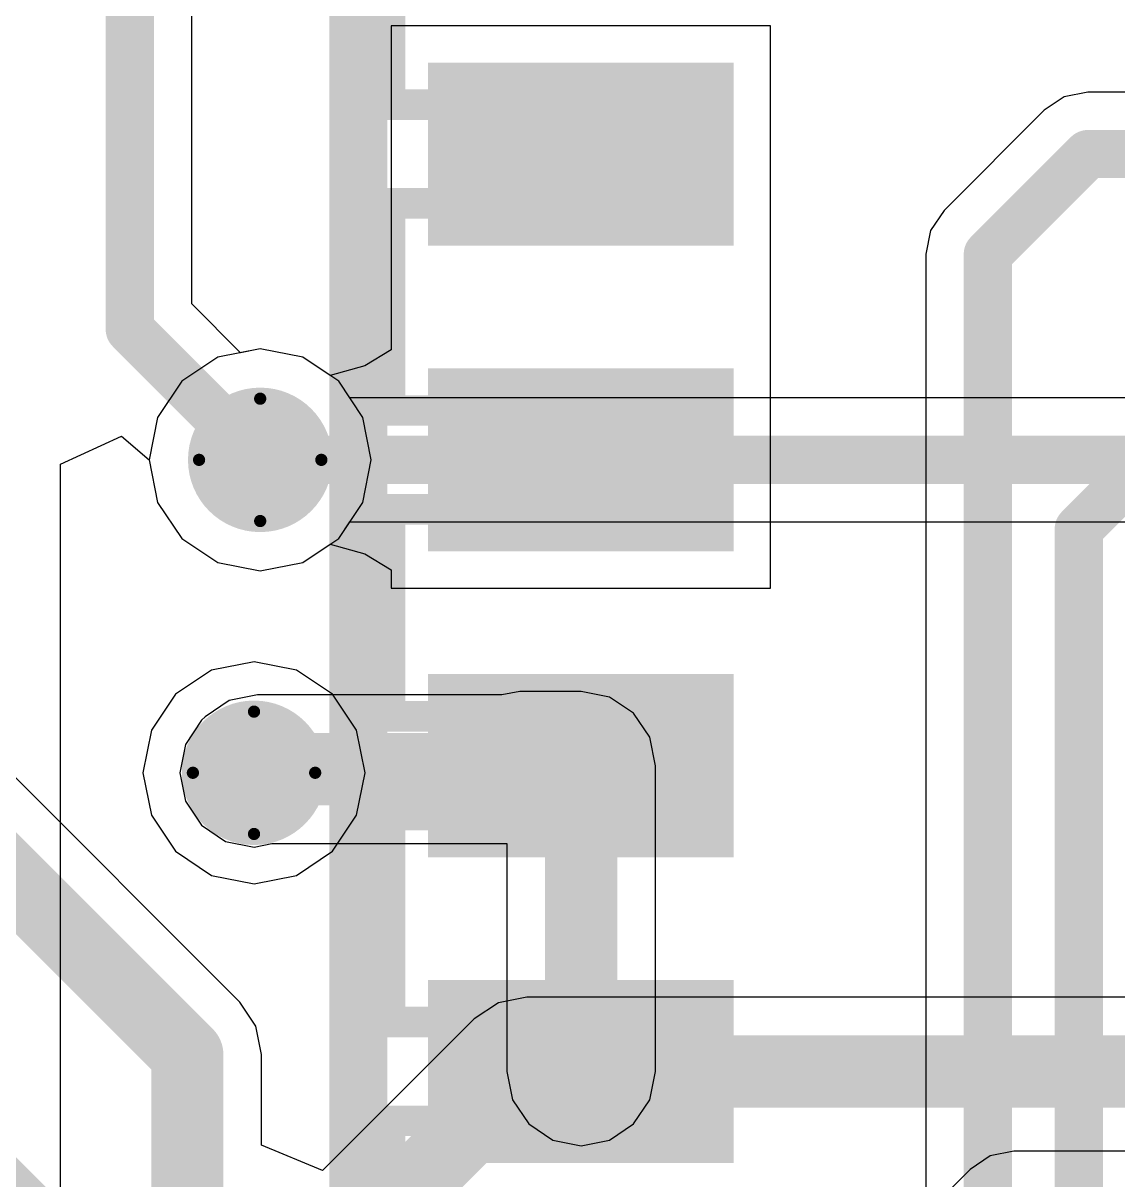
# Model space of a CAD drawing. Header units: millimetres. Extents: x -16 to 330, y -45 to 150.
# Drawn here: x 73.056 to 77.604, y 48.424 to 53.228 of the extents above; entities that cross this region are included whole.
import ezdxf

# ---------------------------------------------------------------- set-up
doc = ezdxf.new("R2010")
doc.units = ezdxf.units.MM
for name, color, linetype in [('BottomLayer', 5, 'Continuous'), ('BottomSolder', 6, 'Continuous'), ('DrillDrawing', 1, 'Continuous'), ('Mechanical13', 56, 'Continuous'), ('MidLayer1', 16, 'Continuous'), ('MidLayer2', 76, 'Continuous'), ('TopLayer', 1, 'Continuous'), ('TopPaste', 8, 'Continuous'), ('TopSolder', 216, 'Continuous'), ('ViaHoleLayer', 16, 'Continuous')]:
    doc.layers.add(name, color=color, linetype=linetype)

# ---------------------------------------------------------------- blocks, each defined once
blk = doc.blocks.new('16_SOIC_72')
at = {"layer": 'TopLayer'}
for points in [[(-0.635, -3.42999949), (0.635, -3.42999949), (0.635, -4.190000509999999), (-0.635, -4.190000509999999)], [(-0.635, -4.69999949), (0.635, -4.69999949), (0.635, -5.46000051), (-0.635, -5.46000051)], [(-0.635, -5.96999949), (0.635, -5.96999949), (0.635, -6.73000051), (-0.635, -6.73000051)], [(-0.635, -7.239999490000001), (0.635, -7.239999490000001), (0.635, -8.00000051), (-0.635, -8.00000051)]]:
    blk.add_hatch(color=1, dxfattribs=at).paths.add_polyline_path(points)
at = {"layer": 'TopPaste'}
for points in [[(-0.635, -3.42999949), (0.635, -3.42999949), (0.635, -4.190000509999999), (-0.635, -4.190000509999999)], [(-0.635, -4.69999949), (0.635, -4.69999949), (0.635, -5.46000051), (-0.635, -5.46000051)], [(-0.635, -5.96999949), (0.635, -5.96999949), (0.635, -6.73000051), (-0.635, -6.73000051)], [(-0.635, -7.239999490000001), (0.635, -7.239999490000001), (0.635, -8.00000051), (-0.635, -8.00000051)]]:
    blk.add_hatch(color=8, dxfattribs=at).paths.add_polyline_path(points)
at = {"layer": 'TopSolder'}
for points in [[(-0.635, -3.42999949), (0.635, -3.42999949), (0.635, -4.190000509999999), (-0.635, -4.190000509999999)], [(-0.635, -4.69999949), (0.635, -4.69999949), (0.635, -5.46000051), (-0.635, -5.46000051)], [(-0.635, -5.96999949), (0.635, -5.96999949), (0.635, -6.73000051), (-0.635, -6.73000051)], [(-0.635, -7.239999490000001), (0.635, -7.239999490000001), (0.635, -8.00000051), (-0.635, -8.00000051)]]:
    blk.add_hatch(color=216, dxfattribs=at).paths.add_polyline_path(points)

msp = doc.modelspace()

# ---------------------------------------------------------------- hatches: boundary and pattern name
at = {"layer": 'BottomLayer'}
h = msp.add_hatch(color=5, dxfattribs=at)
edge = h.paths.add_edge_path()
edge.add_arc((74.04123621999999, 51.41381132), 0.2999994, 0, 360)
h = msp.add_hatch(color=5, dxfattribs=at)
edge = h.paths.add_edge_path()
edge.add_arc((74.01558729999999, 50.11421016), 0.2999994, 0, 360)
at = {"layer": 'BottomSolder'}
h = msp.add_hatch(color=6, dxfattribs=at)
edge = h.paths.add_edge_path()
edge.add_arc((74.04123621999999, 51.41381132), 0.1499997, 0, 360)
h = msp.add_hatch(color=6, dxfattribs=at)
edge = h.paths.add_edge_path()
edge.add_arc((74.01558729999999, 50.11421016), 0.1499997, 0, 360)
at = {"layer": 'MidLayer1'}
h = msp.add_hatch(color=16, dxfattribs=at)
edge = h.paths.add_edge_path()
edge.add_arc((74.04123621999999, 51.41381132), 0.2999994, 0, 360)
h = msp.add_hatch(color=16, dxfattribs=at)
edge = h.paths.add_edge_path()
edge.add_arc((74.01558729999999, 50.11421016), 0.2999994, 0, 360)
at = {"layer": 'MidLayer2'}
h = msp.add_hatch(color=76, dxfattribs=at)
edge = h.paths.add_edge_path()
edge.add_arc((74.04123621999999, 51.41381132), 0.2999994, 0, 360)
h = msp.add_hatch(color=76, dxfattribs=at)
edge = h.paths.add_edge_path()
edge.add_arc((74.01558729999999, 50.11421016), 0.2999994, 0, 360)
at = {"layer": 'TopLayer'}
h = msp.add_hatch(color=1, dxfattribs=at)
edge = h.paths.add_edge_path()
edge.add_arc((74.04123621999999, 51.41381132), 0.2999994, 0, 360)
h = msp.add_hatch(color=1, dxfattribs=at)
edge = h.paths.add_edge_path()
edge.add_arc((74.01558729999999, 50.11421016), 0.2999994, 0, 360)
at = {"layer": 'TopSolder'}
h = msp.add_hatch(color=216, dxfattribs=at)
edge = h.paths.add_edge_path()
edge.add_arc((74.04123621999999, 51.41381132), 0.1499997, 0, 360)
h = msp.add_hatch(color=216, dxfattribs=at)
edge = h.paths.add_edge_path()
edge.add_arc((74.01558729999999, 50.11421016), 0.1499997, 0, 360)
at = {"layer": 'ViaHoleLayer'}
h = msp.add_hatch(color=16, dxfattribs=at)
edge = h.paths.add_edge_path()
edge.add_arc((74.04123621999999, 51.41381132), 0.1499997, 0, 360)
h = msp.add_hatch(color=16, dxfattribs=at)
edge = h.paths.add_edge_path()
edge.add_arc((74.01558729999999, 50.11421016), 0.1499997, 0, 360)

# ---------------------------------------------------------------- linework, layer by layer
at = {"layer": 'BottomLayer'}
for p, q in [((73.86471892, 51.83996236), (73.71507482, 51.73997272)), ((74.04123621999999, 51.87507278), (73.86471892, 51.83996236)), ((74.21775352, 51.83996236), (74.04123621999999, 51.87507278)), ((74.36739761999999, 51.73997272), (74.21775352, 51.83996236)), ((73.71507482, 51.73997272), (73.61508518, 51.59032862)), ((74.46738726, 51.59032862), (74.36739761999999, 51.73997272)), ((73.61508518, 51.59032862), (73.57997475999998, 51.41381132)), ((74.50249767999999, 51.41381132), (74.46738726, 51.59032862)), ((73.95633418, 49.16217244), (71.71151266, 51.40699396)), ((73.57997475999998, 51.41381132), (73.61508518, 51.23729401999999)), ((74.46738726, 51.23729401999999), (74.50249767999999, 51.41381132)), ((73.61508518, 51.23729401999999), (73.71507482, 51.08764992)), ((74.36739761999999, 51.08764992), (74.46738726, 51.23729401999999)), ((73.71507482, 51.08764992), (73.86471892, 50.98766027999999)), ((74.21775352, 50.98766027999999), (74.36739761999999, 51.08764992)), ((73.86471892, 50.98766027999999), (74.04123621999999, 50.95254986)), ((74.04123621999999, 50.95254986), (74.21775352, 50.98766027999999)), ((74.0231692, 49.0621447), (73.95633418, 49.16217244)), ((75.03057638, 49.1586647), (74.93054864, 49.09182968)), ((75.148567, 49.1821343), (75.03057638, 49.1586647)), ((79.92813326, 49.1821343), (75.148567, 49.1821343)), ((74.04664134, 48.94415408), (74.0231692, 49.0621447)), ((74.93054355999999, 49.09182206), (74.3006388, 48.46191984)), ((74.93054864, 49.09182968), (74.93054355999999, 49.09182206)), ((74.0466388, 48.94414138), (74.04664134, 48.94415408)), ((74.0466388, 48.56713172), (74.0466388, 48.94414138)), ((74.3006388, 48.46191984), (74.0466388, 48.56713172))]:
    msp.add_line(p, q, dxfattribs=at)
at = {"layer": 'BottomLayer', "const_width": 0.2999994}
for points in [[(71.25443965999999, 51.42803024), (73.73831582, 48.94415408)], [(71.18941566, 50.14381132), (73.20886806, 48.12435891999999)], [(73.73831582, 41.96697727999999), (73.73831582, 48.94415408)], [(74.3086271, 48.03387142), (75.148567, 48.87381131999999)], [(75.148567, 48.87381131999999), (80.26621487999999, 48.87381131999999)]]:
    msp.add_lwpolyline(points, dxfattribs=at)
at = {"layer": 'BottomLayer', "const_width": 0.1499997}
for points in [[(73.66331723999998, 48.94415408, 1), (73.8133144, 48.94415408, 1)], [(73.66331723999998, 48.94415408, 1), (73.8133144, 48.94415408, 1)], [(75.07356842, 48.87381131999999, 1), (75.22356558, 48.87381131999999, 1)], [(75.07356842, 48.87381131999999, 1), (75.22356558, 48.87381131999999, 1)]]:
    msp.add_lwpolyline(points, format="xyb", close=True, dxfattribs=at)
at = {"layer": 'DrillDrawing', "const_width": 0.0508}
for points in [[(73.78723622, 51.41381132), (74.04123621999999, 51.66781131999999)], [(74.04123621999999, 51.66781131999999), (74.29523621999999, 51.41381132)], [(73.78723622, 51.41381132), (74.04123621999999, 51.15981131999999)], [(74.04123621999999, 51.15981131999999), (74.29523621999999, 51.41381132)], [(73.76158729999999, 50.11421016), (74.01558729999999, 50.36821016)], [(74.01558729999999, 50.36821016), (74.2695873, 50.11421016)], [(73.76158729999999, 50.11421016), (74.01558729999999, 49.86021016)], [(74.01558729999999, 49.86021016), (74.2695873, 50.11421016)]]:
    msp.add_lwpolyline(points, dxfattribs=at)
at = {"layer": 'DrillDrawing', "const_width": 0.0254}
for points in [[(74.02853622, 51.66781131999999, 1), (74.05393622, 51.66781131999999, 1)], [(74.02853622, 51.66781131999999, 1), (74.05393622, 51.66781131999999, 1)], [(73.77453622, 51.41381132, 1), (73.79993621999999, 51.41381132, 1)], [(73.77453622, 51.41381132, 1), (73.79993621999999, 51.41381132, 1)], [(74.28253622, 51.41381132, 1), (74.30793621999999, 51.41381132, 1)], [(74.28253622, 51.41381132, 1), (74.30793621999999, 51.41381132, 1)], [(74.02853622, 51.15981131999999, 1), (74.05393622, 51.15981131999999, 1)], [(74.02853622, 51.15981131999999, 1), (74.05393622, 51.15981131999999, 1)], [(74.0028873, 50.36821016, 1), (74.02828729999999, 50.36821016, 1)], [(74.0028873, 50.36821016, 1), (74.02828729999999, 50.36821016, 1)], [(73.74888729999999, 50.11421016, 1), (73.7742873, 50.11421016, 1)], [(73.74888729999999, 50.11421016, 1), (73.7742873, 50.11421016, 1)], [(74.2568873, 50.11421016, 1), (74.2822873, 50.11421016, 1)], [(74.2568873, 50.11421016, 1), (74.2822873, 50.11421016, 1)], [(74.0028873, 49.86021016, 1), (74.02828729999999, 49.86021016, 1)], [(74.0028873, 49.86021016, 1), (74.02828729999999, 49.86021016, 1)]]:
    msp.add_lwpolyline(points, format="xyb", close=True, dxfattribs=at)
at = {"layer": 'Mechanical13', "const_width": 0.127}
for points in [[(74.50623655999999, 44.77131), (74.50623655999999, 54.2463101)], [(74.39140823999999, 44.82872416), (74.39140823999999, 54.18889594)], [(74.58123767999999, 52.88880963999999), (74.58123767999999, 53.74881045999999)], [(74.50623655999999, 52.88880963999999), (74.83123717999999, 52.88880963999999)], [(74.83123717999999, 52.88880963999999), (75.13123657999999, 52.88880963999999)], [(74.83123717999999, 52.47881046), (74.83123717999999, 52.88880963999999)], [(75.13123657999999, 52.88880963999999), (75.23123638, 52.88880963999999)], [(75.13123657999999, 52.47881046), (75.13123657999999, 52.88880963999999)], [(75.23123638, 52.88880963999999), (75.63123811999999, 52.88880963999999)], [(75.23123638, 52.47881046), (75.23123638, 52.88880963999999)], [(75.63123811999999, 52.47881046), (75.63123811999999, 52.88880963999999)], [(74.50623655999999, 52.47881046), (74.83123717999999, 52.47881046)], [(74.58123767999999, 51.61880964), (74.58123767999999, 52.47881046)], [(74.83123717999999, 52.47881046), (75.13123657999999, 52.47881046)], [(75.13123657999999, 52.47881046), (75.23123638, 52.47881046)], [(75.23123638, 52.47881046), (75.63123811999999, 52.47881046)], [(74.50623655999999, 51.61880964), (74.83123717999999, 51.61880964)], [(74.83123717999999, 51.61880964), (75.13123657999999, 51.61880964)], [(74.83123717999999, 51.20881046), (74.83123717999999, 51.61880964)], [(75.13123657999999, 51.61880964), (75.23123638, 51.61880964)], [(75.13123657999999, 51.20881046), (75.13123657999999, 51.61880964)], [(75.23123638, 51.61880964), (75.63123811999999, 51.61880964)], [(75.23123638, 51.20881046), (75.23123638, 51.61880964)], [(75.63123811999999, 51.20881046), (75.63123811999999, 51.61880964)], [(74.50623655999999, 51.20881046), (74.83123717999999, 51.20881046)], [(74.58123767999999, 50.34880964), (74.58123767999999, 51.20881046)], [(74.83123717999999, 51.20881046), (75.13123657999999, 51.20881046)], [(75.13123657999999, 51.20881046), (75.23123638, 51.20881046)], [(75.23123638, 51.20881046), (75.63123811999999, 51.20881046)], [(74.50623655999999, 50.34880964), (74.83123717999999, 50.34880964)], [(74.83123717999999, 50.34880964), (75.13123657999999, 50.34880964)], [(74.83123717999999, 49.93881046), (74.83123717999999, 50.34880964)], [(75.13123657999999, 50.34880964), (75.23123638, 50.34880964)], [(75.13123657999999, 49.93881046), (75.13123657999999, 50.34880964)], [(75.23123638, 50.34880964), (75.63123811999999, 50.34880964)], [(75.23123638, 49.93881046), (75.23123638, 50.34880964)], [(75.63123811999999, 49.93881046), (75.63123811999999, 50.34880964)], [(74.50623655999999, 49.93881046), (74.83123717999999, 49.93881046)], [(74.58123767999999, 49.07880964), (74.58123767999999, 49.93881046)], [(74.83123717999999, 49.93881046), (75.13123657999999, 49.93881046)], [(75.13123657999999, 49.93881046), (75.23123638, 49.93881046)], [(75.23123638, 49.93881046), (75.63123811999999, 49.93881046)], [(74.50623655999999, 49.07880964), (74.83123717999999, 49.07880964)], [(74.83123717999999, 49.07880964), (75.13123657999999, 49.07880964)], [(74.83123717999999, 48.66881046), (74.83123717999999, 49.07880964)], [(75.13123657999999, 49.07880964), (75.23123638, 49.07880964)], [(75.13123657999999, 48.66881046), (75.13123657999999, 49.07880964)], [(75.23123638, 49.07880964), (75.63123811999999, 49.07880964)], [(75.23123638, 48.66881046), (75.23123638, 49.07880964)], [(75.63123811999999, 48.66881046), (75.63123811999999, 49.07880964)], [(74.50623655999999, 48.66881046), (74.83123717999999, 48.66881046)], [(74.58123767999999, 47.80880963999999), (74.58123767999999, 48.66881046)], [(74.83123717999999, 48.66881046), (75.13123657999999, 48.66881046)], [(75.13123657999999, 48.66881046), (75.23123638, 48.66881046)], [(75.23123638, 48.66881046), (75.63123811999999, 48.66881046)]]:
    msp.add_lwpolyline(points, dxfattribs=at)
at = {"layer": 'Mechanical13', "const_width": 0.0635}
for points in [[(74.47448656, 52.88880963999999, 1), (74.53798656, 52.88880963999999, 1)], [(74.54948768, 52.88880963999999, 1), (74.61298768, 52.88880963999999, 1)], [(74.79948718, 52.88880963999999, 1), (74.86298718, 52.88880963999999, 1)], [(74.79948718, 52.88880963999999, 1), (74.86298718, 52.88880963999999, 1)], [(74.79948718, 52.88880963999999, 1), (74.86298718, 52.88880963999999, 1)], [(75.09948657999999, 52.88880963999999, 1), (75.16298658, 52.88880963999999, 1)], [(75.09948657999999, 52.88880963999999, 1), (75.16298658, 52.88880963999999, 1)], [(75.09948657999999, 52.88880963999999, 1), (75.16298658, 52.88880963999999, 1)], [(75.19948638, 52.88880963999999, 1), (75.26298638, 52.88880963999999, 1)], [(75.19948638, 52.88880963999999, 1), (75.26298638, 52.88880963999999, 1)], [(75.19948638, 52.88880963999999, 1), (75.26298638, 52.88880963999999, 1)], [(75.59948812, 52.88880963999999, 1), (75.66298812, 52.88880963999999, 1)], [(75.59948812, 52.88880963999999, 1), (75.66298812, 52.88880963999999, 1)], [(74.47448656, 52.47881046, 1), (74.53798656, 52.47881046, 1)], [(74.54948768, 52.47881046, 1), (74.61298768, 52.47881046, 1)], [(74.79948718, 52.47881046, 1), (74.86298718, 52.47881046, 1)], [(74.79948718, 52.47881046, 1), (74.86298718, 52.47881046, 1)], [(74.79948718, 52.47881046, 1), (74.86298718, 52.47881046, 1)], [(75.09948657999999, 52.47881046, 1), (75.16298658, 52.47881046, 1)], [(75.09948657999999, 52.47881046, 1), (75.16298658, 52.47881046, 1)], [(75.09948657999999, 52.47881046, 1), (75.16298658, 52.47881046, 1)], [(75.19948638, 52.47881046, 1), (75.26298638, 52.47881046, 1)], [(75.19948638, 52.47881046, 1), (75.26298638, 52.47881046, 1)], [(75.19948638, 52.47881046, 1), (75.26298638, 52.47881046, 1)], [(75.59948812, 52.47881046, 1), (75.66298812, 52.47881046, 1)], [(75.59948812, 52.47881046, 1), (75.66298812, 52.47881046, 1)], [(74.47448656, 51.61880964, 1), (74.53798656, 51.61880964, 1)], [(74.54948768, 51.61880964, 1), (74.61298768, 51.61880964, 1)], [(74.79948718, 51.61880964, 1), (74.86298718, 51.61880964, 1)], [(74.79948718, 51.61880964, 1), (74.86298718, 51.61880964, 1)], [(74.79948718, 51.61880964, 1), (74.86298718, 51.61880964, 1)], [(75.09948657999999, 51.61880964, 1), (75.16298658, 51.61880964, 1)], [(75.09948657999999, 51.61880964, 1), (75.16298658, 51.61880964, 1)], [(75.09948657999999, 51.61880964, 1), (75.16298658, 51.61880964, 1)], [(75.19948638, 51.61880964, 1), (75.26298638, 51.61880964, 1)], [(75.19948638, 51.61880964, 1), (75.26298638, 51.61880964, 1)], [(75.19948638, 51.61880964, 1), (75.26298638, 51.61880964, 1)], [(75.59948812, 51.61880964, 1), (75.66298812, 51.61880964, 1)], [(75.59948812, 51.61880964, 1), (75.66298812, 51.61880964, 1)], [(74.47448656, 51.20881046, 1), (74.53798656, 51.20881046, 1)], [(74.54948768, 51.20881046, 1), (74.61298768, 51.20881046, 1)], [(74.79948718, 51.20881046, 1), (74.86298718, 51.20881046, 1)], [(74.79948718, 51.20881046, 1), (74.86298718, 51.20881046, 1)], [(74.79948718, 51.20881046, 1), (74.86298718, 51.20881046, 1)], [(75.09948657999999, 51.20881046, 1), (75.16298658, 51.20881046, 1)], [(75.09948657999999, 51.20881046, 1), (75.16298658, 51.20881046, 1)], [(75.09948657999999, 51.20881046, 1), (75.16298658, 51.20881046, 1)], [(75.19948638, 51.20881046, 1), (75.26298638, 51.20881046, 1)], [(75.19948638, 51.20881046, 1), (75.26298638, 51.20881046, 1)], [(75.19948638, 51.20881046, 1), (75.26298638, 51.20881046, 1)], [(75.59948812, 51.20881046, 1), (75.66298812, 51.20881046, 1)], [(75.59948812, 51.20881046, 1), (75.66298812, 51.20881046, 1)], [(74.47448656, 50.34880964, 1), (74.53798656, 50.34880964, 1)], [(74.54948768, 50.34880964, 1), (74.61298768, 50.34880964, 1)], [(74.79948718, 50.34880964, 1), (74.86298718, 50.34880964, 1)], [(74.79948718, 50.34880964, 1), (74.86298718, 50.34880964, 1)], [(74.79948718, 50.34880964, 1), (74.86298718, 50.34880964, 1)], [(75.09948657999999, 50.34880964, 1), (75.16298658, 50.34880964, 1)], [(75.09948657999999, 50.34880964, 1), (75.16298658, 50.34880964, 1)], [(75.09948657999999, 50.34880964, 1), (75.16298658, 50.34880964, 1)], [(75.19948638, 50.34880964, 1), (75.26298638, 50.34880964, 1)], [(75.19948638, 50.34880964, 1), (75.26298638, 50.34880964, 1)], [(75.19948638, 50.34880964, 1), (75.26298638, 50.34880964, 1)], [(75.59948812, 50.34880964, 1), (75.66298812, 50.34880964, 1)], [(75.59948812, 50.34880964, 1), (75.66298812, 50.34880964, 1)], [(74.47448656, 49.93881046, 1), (74.53798656, 49.93881046, 1)], [(74.54948768, 49.93881046, 1), (74.61298768, 49.93881046, 1)], [(74.79948718, 49.93881046, 1), (74.86298718, 49.93881046, 1)], [(74.79948718, 49.93881046, 1), (74.86298718, 49.93881046, 1)], [(74.79948718, 49.93881046, 1), (74.86298718, 49.93881046, 1)], [(75.09948657999999, 49.93881046, 1), (75.16298658, 49.93881046, 1)], [(75.09948657999999, 49.93881046, 1), (75.16298658, 49.93881046, 1)], [(75.09948657999999, 49.93881046, 1), (75.16298658, 49.93881046, 1)], [(75.19948638, 49.93881046, 1), (75.26298638, 49.93881046, 1)], [(75.19948638, 49.93881046, 1), (75.26298638, 49.93881046, 1)], [(75.19948638, 49.93881046, 1), (75.26298638, 49.93881046, 1)], [(75.59948812, 49.93881046, 1), (75.66298812, 49.93881046, 1)], [(75.59948812, 49.93881046, 1), (75.66298812, 49.93881046, 1)], [(74.47448656, 49.07880964, 1), (74.53798656, 49.07880964, 1)], [(74.54948768, 49.07880964, 1), (74.61298768, 49.07880964, 1)], [(74.79948718, 49.07880964, 1), (74.86298718, 49.07880964, 1)], [(74.79948718, 49.07880964, 1), (74.86298718, 49.07880964, 1)], [(74.79948718, 49.07880964, 1), (74.86298718, 49.07880964, 1)], [(75.09948657999999, 49.07880964, 1), (75.16298658, 49.07880964, 1)], [(75.09948657999999, 49.07880964, 1), (75.16298658, 49.07880964, 1)], [(75.09948657999999, 49.07880964, 1), (75.16298658, 49.07880964, 1)], [(75.19948638, 49.07880964, 1), (75.26298638, 49.07880964, 1)], [(75.19948638, 49.07880964, 1), (75.26298638, 49.07880964, 1)], [(75.19948638, 49.07880964, 1), (75.26298638, 49.07880964, 1)], [(75.59948812, 49.07880964, 1), (75.66298812, 49.07880964, 1)], [(75.59948812, 49.07880964, 1), (75.66298812, 49.07880964, 1)], [(74.47448656, 48.66881046, 1), (74.53798656, 48.66881046, 1)], [(74.54948768, 48.66881046, 1), (74.61298768, 48.66881046, 1)], [(74.79948718, 48.66881046, 1), (74.86298718, 48.66881046, 1)], [(74.79948718, 48.66881046, 1), (74.86298718, 48.66881046, 1)], [(74.79948718, 48.66881046, 1), (74.86298718, 48.66881046, 1)], [(75.09948657999999, 48.66881046, 1), (75.16298658, 48.66881046, 1)], [(75.09948657999999, 48.66881046, 1), (75.16298658, 48.66881046, 1)], [(75.09948657999999, 48.66881046, 1), (75.16298658, 48.66881046, 1)], [(75.19948638, 48.66881046, 1), (75.26298638, 48.66881046, 1)], [(75.19948638, 48.66881046, 1), (75.26298638, 48.66881046, 1)], [(75.19948638, 48.66881046, 1), (75.26298638, 48.66881046, 1)], [(75.59948812, 48.66881046, 1), (75.66298812, 48.66881046, 1)], [(75.59948812, 48.66881046, 1), (75.66298812, 48.66881046, 1)]]:
    msp.add_lwpolyline(points, format="xyb", close=True, dxfattribs=at)
at = {"layer": 'MidLayer1'}
for p, q in [((73.86471892, 51.83996236), (73.71507482, 51.73997272)), ((74.04123621999999, 51.87507278), (73.86471892, 51.83996236)), ((74.21775352, 51.83996236), (74.04123621999999, 51.87507278)), ((74.36739761999999, 51.73997272), (74.21775352, 51.83996236)), ((73.71507482, 51.73997272), (73.61508518, 51.59032862)), ((74.41337924, 51.6711565), (74.36739761999999, 51.73997272)), ((82.74589242, 51.6711565), (74.41337924, 51.6711565)), ((73.61508518, 51.59032862), (73.57997475999998, 51.41381132)), ((73.57997475999998, 51.41381132), (73.61508518, 51.23729401999999)), ((73.61508518, 51.23729401999999), (73.71507482, 51.08764992)), ((74.36739761999999, 51.08764992), (74.41337924, 51.15646613999999)), ((74.41337924, 51.15646613999999), (82.74589242, 51.15646613999999)), ((73.71507482, 51.08764992), (73.86471892, 50.98766027999999)), ((74.21775352, 50.98766027999999), (74.36739761999999, 51.08764992)), ((73.86471892, 50.98766027999999), (74.04123621999999, 50.95254986)), ((74.04123621999999, 50.95254986), (74.21775352, 50.98766027999999)), ((73.83906999999999, 50.5403612), (73.6894259, 50.44037156)), ((74.01558729999999, 50.57547161999999), (73.83906999999999, 50.5403612)), ((74.1921046, 50.5403612), (74.01558729999999, 50.57547161999999)), ((74.3417487, 50.44037156), (74.1921046, 50.5403612)), ((73.6894259, 50.44037156), (73.58943626, 50.29072746)), ((74.44173833999999, 50.29072746), (74.3417487, 50.44037156)), ((73.58943626, 50.29072746), (73.55432583999999, 50.11421016)), ((74.47684876, 50.11421016), (74.44173833999999, 50.29072746)), ((73.55432583999999, 50.11421016), (73.58943626, 49.93769286)), ((74.44173833999999, 49.93769286), (74.47684876, 50.11421016)), ((73.58943626, 49.93769286), (73.6894259, 49.78804876)), ((74.3417487, 49.78804876), (74.44173833999999, 49.93769286)), ((73.6894259, 49.78804876), (73.83906999999999, 49.68805912)), ((74.1921046, 49.68805912), (74.3417487, 49.78804876)), ((73.83906999999999, 49.68805912), (74.01558729999999, 49.6529487)), ((74.01558729999999, 49.6529487), (74.1921046, 49.68805912))]:
    msp.add_line(p, q, dxfattribs=at)
at = {"layer": 'MidLayer1', "const_width": 0.1999996}
msp.add_lwpolyline([(74.04123621999999, 51.41381132), (83.11803543999999, 51.41381132)], dxfattribs=at)
at = {"layer": 'MidLayer1', "const_width": 0.0999998}
msp.add_lwpolyline([(73.99123632, 51.41381132, 1), (74.09123612, 51.41381132, 1)], format="xyb", close=True, dxfattribs=at)
at = {"layer": 'MidLayer2'}
for p, q in [((73.86471892, 51.83996236), (73.71507482, 51.73997272)), ((74.04123621999999, 51.87507278), (73.86471892, 51.83996236)), ((74.21775352, 51.83996236), (74.04123621999999, 51.87507278)), ((74.36739761999999, 51.73997272), (74.21775352, 51.83996236)), ((73.71507482, 51.73997272), (73.61508518, 51.59032862)), ((74.46738726, 51.59032862), (74.36739761999999, 51.73997272)), ((73.61508518, 51.59032862), (73.57997475999998, 51.41381132)), ((74.50249767999999, 51.41381132), (74.46738726, 51.59032862)), ((73.57997475999998, 51.41381132), (73.61508518, 51.23729401999999)), ((74.46738726, 51.23729401999999), (74.50249767999999, 51.41381132)), ((73.61508518, 51.23729401999999), (73.71507482, 51.08764992)), ((74.36739761999999, 51.08764992), (74.46738726, 51.23729401999999)), ((73.71507482, 51.08764992), (73.86471892, 50.98766027999999)), ((74.21775352, 50.98766027999999), (74.36739761999999, 51.08764992)), ((73.86471892, 50.98766027999999), (74.04123621999999, 50.95254986)), ((74.04123621999999, 50.95254986), (74.21775352, 50.98766027999999)), ((77.07310467999999, 48.52316686), (76.98961741999999, 48.46738084)), ((77.1715881, 48.54275533999999), (77.07310467999999, 48.52316686)), ((79.6378392, 48.54275533999999), (77.1715881, 48.54275533999999)), ((76.98961741999999, 48.46738084), (76.56696142, 48.04472483999999))]:
    msp.add_line(p, q, dxfattribs=at)
at = {"layer": 'TopLayer'}
for p, q in [((73.75678162, 52.06220728), (73.75678162, 54.42721398)), ((76.16038615999999, 53.21621055999999), (74.58558615999999, 53.21621055999999)), ((74.58558615999999, 53.21621055999999), (74.58558615999999, 52.2002131)), ((76.16038615999999, 52.2002131), (76.16038615999999, 53.21621055999999)), ((77.47943609999999, 52.9411565), (77.38095268, 52.92156802)), ((77.87685465999999, 52.9411565), (77.47943609999999, 52.9411565)), ((77.38095268, 52.92156802), (77.29746542, 52.865782)), ((77.29746542, 52.865782), (76.88161662, 52.4499332)), ((76.88161662, 52.4499332), (76.8258306, 52.36644593999999)), ((76.8258306, 52.36644593999999), (76.80624212, 52.26796251999999)), ((76.80624212, 52.26796251999999), (76.80624212, 48.2118162)), ((74.58558615999999, 52.2002131), (74.58558362, 52.15141207999999)), ((76.1603887, 52.15141207999999), (76.16038615999999, 52.2002131)), ((74.58558362, 52.15141207999999), (74.58558362, 51.94621056)), ((76.1603887, 51.94621056), (76.1603887, 52.15141207999999)), ((73.9600629, 51.858926), (73.75678162, 52.06220728)), ((74.58558362, 51.94621056), (74.58558615999999, 51.87062016)), ((76.16038615999999, 51.89740954000001), (76.1603887, 51.94621056)), ((76.16038615999999, 50.88141208), (76.16038615999999, 51.89740954000001)), ((74.04123621999999, 51.87507278), (73.9600629, 51.858926)), ((74.21775352, 51.83996236), (74.04123621999999, 51.87507278)), ((74.33158616, 51.76390205999999), (74.21775352, 51.83996236)), ((74.58558615999999, 51.87062016), (74.4753273, 51.80460048)), ((74.4753273, 51.80460048), (74.33158616, 51.76390205999999)), ((73.21145632, 51.39586114), (73.46545632, 51.51237094)), ((73.46545632, 51.51237094), (73.57997475999998, 51.41380878)), ((73.57997475999998, 51.41380878), (73.61508518, 51.23729401999999)), ((73.21145632, 48.31279136), (73.21145632, 51.39586114)), ((73.61508518, 51.23729401999999), (73.71507482, 51.08764992)), ((73.71507482, 51.08764992), (73.86471892, 50.98766027999999)), ((74.21775352, 50.98766027999999), (74.33158616, 51.06372058)), ((74.33158616, 51.06372058), (74.4753273, 51.02302216)), ((74.4753273, 51.02302216), (74.58558615999999, 50.95700247999999)), ((73.86471892, 50.98766027999999), (74.04123621999999, 50.95254986)), ((74.04123621999999, 50.95254986), (74.21775352, 50.98766027999999)), ((74.58558615999999, 50.95700247999999), (74.58558615999999, 50.88141208)), ((74.58558615999999, 50.88141208), (76.16038615999999, 50.88141208)), ((75.11943828, 50.45213683999999), (75.04502644, 50.43733372)), ((75.11945098, 50.4521343), (75.11943828, 50.45213683999999)), ((75.37443649999999, 50.4521343), (75.11945098, 50.4521343)), ((75.49242711999999, 50.4286647), (75.37443649999999, 50.4521343)), ((73.91239725999999, 50.41386411999999), (73.81236951999999, 50.34702909999999)), ((74.03038787999999, 50.43733626), (73.91239725999999, 50.41386411999999)), ((74.03040057999999, 50.43733372), (74.03038787999999, 50.43733626)), ((75.04502644, 50.43733372), (74.03040057999999, 50.43733372)), ((75.59245485999999, 50.36182968), (75.49242711999999, 50.4286647)), ((73.81236444, 50.34702148), (73.79756893999999, 50.33222851999999)), ((73.81236951999999, 50.34702909999999), (73.81236444, 50.34702148)), ((75.65928987999999, 50.26180194), (75.59245485999999, 50.36182968)), ((73.79756893999999, 50.33222851999999), (73.73073391999999, 50.23220078)), ((75.68275947999999, 50.14381132), (75.65928987999999, 50.26180194)), ((73.73073391999999, 50.23220078), (73.70726178, 50.11421016)), ((73.70726178, 50.11421016), (73.73073391999999, 49.99621954)), ((75.68275947999999, 48.87381131999999), (75.68275947999999, 50.14381132)), ((73.73073391999999, 49.99621954), (73.79756893999999, 49.8961918)), ((73.79756893999999, 49.8961918), (73.89759667999999, 49.82935678)), ((73.89759667999999, 49.82935678), (74.01558729999999, 49.80588464)), ((74.01558729999999, 49.80588464), (74.08999913999999, 49.82068776)), ((74.08999913999999, 49.82068776), (75.06611351999999, 49.82068776)), ((75.06611351999999, 49.82068776), (75.06611351999999, 48.87381131999999)), ((75.06611351999999, 48.87381131999999), (75.08958311999999, 48.75582069999999)), ((75.65928987999999, 48.75582069999999), (75.68275947999999, 48.87381131999999)), ((75.08958311999999, 48.75582069999999), (75.15641814, 48.65579295999999)), ((75.59245485999999, 48.65579295999999), (75.65928987999999, 48.75582069999999)), ((75.15641814, 48.65579295999999), (75.25644588, 48.58895793999999)), ((75.49242711999999, 48.58895793999999), (75.59245485999999, 48.65579295999999)), ((75.25644588, 48.58895793999999), (75.37443649999999, 48.56548833999999)), ((75.37443649999999, 48.56548833999999), (75.49242711999999, 48.58895793999999))]:
    msp.add_line(p, q, dxfattribs=at)
for points, const_width in [([(73.49943644, 51.9556111), (73.49943644, 54.53381015999999)], 0.1999996), ([(77.0635873, 52.26796251999999), (77.47943609999999, 52.68381131999999)], 0.1999996), ([(77.47943609999999, 52.68381131999999), (78.75443735999998, 52.68381131999999)], 0.1999996), ([(77.0635873, 36.42361016), (77.0635873, 52.26796251999999)], 0.1999996), ([(73.49943644, 51.9556111), (74.04123621999999, 51.41381132)], 0.1999996), ([(74.04123621999999, 51.41381132), (75.37443649999999, 51.41381132)], 0.1999996), ([(77.4413869, 51.12700975999999), (77.72818846, 51.41381132)], 0.1999996), ([(77.4413869, 41.1766131), (77.4413869, 51.12700975999999)], 0.1999996), ([(74.01558729999999, 50.11421016), (74.03038787999999, 50.12901074)], 0.2999994), ([(74.03038787999999, 50.12901074), (75.1046377, 50.12901074)], 0.2999994), ([(75.1046377, 50.12901074), (75.11943828, 50.14381132)], 0.2999994), ([(75.11943828, 50.14381132), (75.37443649999999, 50.14381132)], 0.2999994), ([(75.37443649999999, 48.87381131999999), (75.37443649999999, 50.14381132)], 0.2999994)]:
    msp.add_lwpolyline(points, dxfattribs=dict(at, const_width=const_width))
for points, const_width in [([(77.4294362, 52.68381131999999, 1), (77.529436, 52.68381131999999, 1)], 0.0999998), ([(77.4294362, 52.68381131999999, 1), (77.529436, 52.68381131999999, 1)], 0.0999998), ([(77.01358739999999, 52.26796251999999, 1), (77.1135872, 52.26796251999999, 1)], 0.0999998), ([(77.01358739999999, 52.26796251999999, 1), (77.1135872, 52.26796251999999, 1)], 0.0999998), ([(73.44943654, 51.9556111, 1), (73.54943634, 51.9556111, 1)], 0.0999998), ([(73.44943654, 51.9556111, 1), (73.54943634, 51.9556111, 1)], 0.0999998), ([(73.99123632, 51.41381132, 1), (74.09123612, 51.41381132, 1)], 0.0999998), ([(73.99123632, 51.41381132, 1), (74.09123612, 51.41381132, 1)], 0.0999998), ([(75.3244366, 51.41381132, 1), (75.4244364, 51.41381132, 1)], 0.0999998), ([(77.391387, 51.12700975999999, 1), (77.49138679999999, 51.12700975999999, 1)], 0.0999998), ([(77.391387, 51.12700975999999, 1), (77.49138679999999, 51.12700975999999, 1)], 0.0999998), ([(73.94058872, 50.11421016, 1), (74.09058587999999, 50.11421016, 1)], 0.1499997), ([(73.9553893, 50.12901074, 1), (74.10538646, 50.12901074, 1)], 0.1499997), ([(73.9553893, 50.12901074, 1), (74.10538646, 50.12901074, 1)], 0.1499997), ([(75.02963912, 50.12901074, 1), (75.17963628, 50.12901074, 1)], 0.1499997), ([(75.02963912, 50.12901074, 1), (75.17963628, 50.12901074, 1)], 0.1499997), ([(75.04443969999998, 50.14381132, 1), (75.19443686, 50.14381132, 1)], 0.1499997), ([(75.04443969999998, 50.14381132, 1), (75.19443686, 50.14381132, 1)], 0.1499997), ([(75.29943792, 50.14381132, 1), (75.44943508, 50.14381132, 1)], 0.1499997), ([(75.29943792, 50.14381132, 1), (75.44943508, 50.14381132, 1)], 0.1499997), ([(75.29943792, 48.87381131999999, 1), (75.44943508, 48.87381131999999, 1)], 0.1499997)]:
    msp.add_lwpolyline(points, format="xyb", close=True, dxfattribs=dict(at, const_width=const_width))

# ---------------------------------------------------------------- block references
at = {"rotation": 180}
msp.add_blockref('16_SOIC_72', (75.37298616, 45.06381132), dxfattribs=at)

doc.saveas('drawing.dxf')
